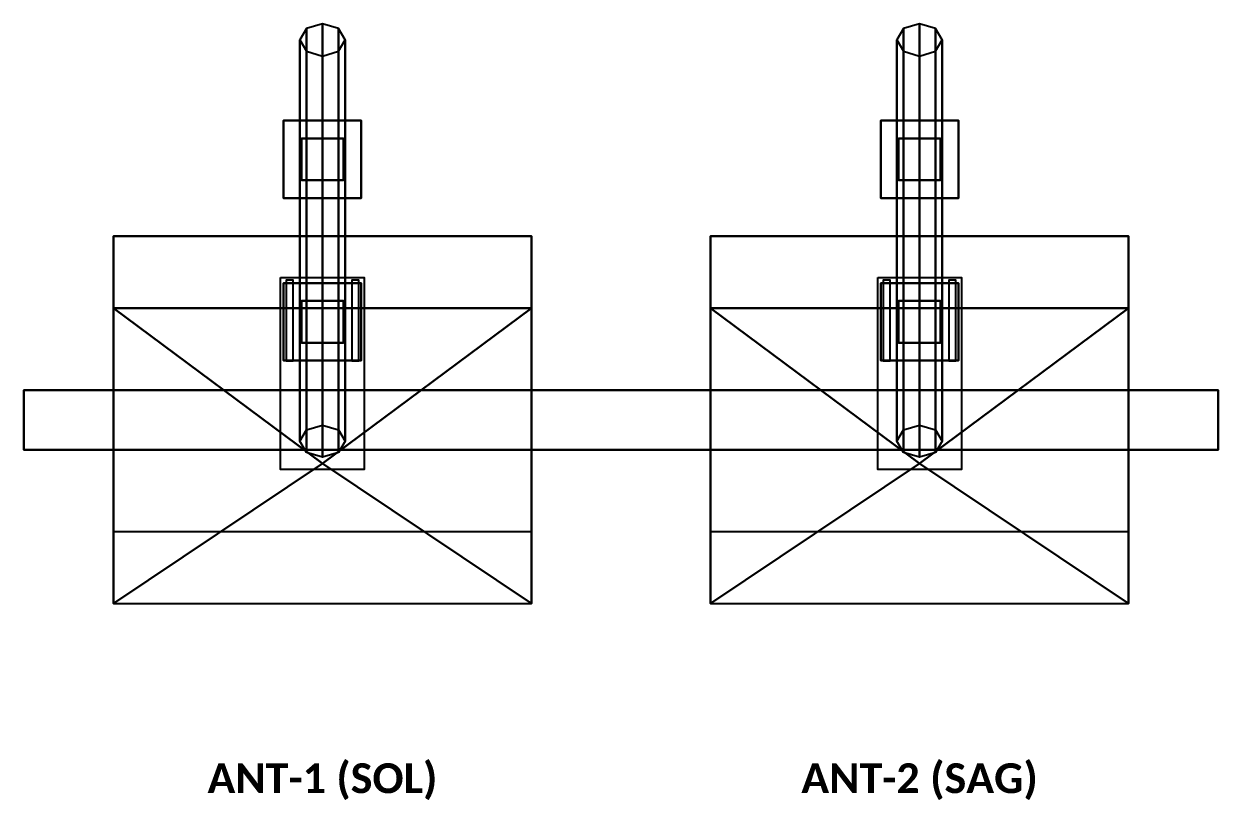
# Model space of a CAD drawing. Header units: metres. Extents: x -14.7 to 17.8, y -0.8 to 0.8.
# Drawn here: x -5 to -3, y -0.637 to 0.663 of the extents above; entities that cross this region are included whole.
import ezdxf
from ezdxf.enums import TextEntityAlignment as Align

# ---------------------------------------------------------------- set-up
doc = ezdxf.new("R2010")
doc.units = ezdxf.units.M
for name, color, linetype in [('CELIK_KIRIS_KOLON', 9, 'CONTINUOUS'), ('EKP_PANEL_ANTEN', 6, 'CONTINUOUS'), ('METIN_BILGI', 7, 'CONTINUOUS'), ('MONTAJ_BORULARI', 2, 'CONTINUOUS')]:
    doc.layers.add(name, color=color, linetype=linetype)
doc.styles.get("Standard").update_dxf_attribs({"font": 'calibrib.ttf'})

msp = doc.modelspace()

# ---------------------------------------------------------------- linework, layer by layer
at = {"layer": 'CELIK_KIRIS_KOLON'}
for p, q in [((-4.435, 0.5016, 0.1093), (-4.565, 0.5016, 0.1093)), ((-4.565, 0.5016, 0.1093), (-4.565, 0.3716, 0.1093)), ((-4.435, 0.5016, 0.2193), (-4.565, 0.5016, 0.2193)), ((-4.565, 0.5016, 0.2193), (-4.565, 0.3716, 0.2193)), ((-4.565, 0.5016, 0.1093), (-4.565, 0.5016, 0.2193)), ((-4.435, 0.3716, 0.1093), (-4.435, 0.5016, 0.1093)), ((-4.435, 0.3716, 0.2193), (-4.435, 0.5016, 0.2193)), ((-4.435, 0.5016, 0.1093), (-4.435, 0.5016, 0.2193)), ((-3.435, 0.5016, 0.1093), (-3.565, 0.5016, 0.1093)), ((-3.565, 0.5016, 0.1093), (-3.565, 0.3716, 0.1093)), ((-3.435, 0.5016, 0.2193), (-3.565, 0.5016, 0.2193)), ((-3.565, 0.5016, 0.2193), (-3.565, 0.3716, 0.2193)), ((-3.565, 0.5016, 0.1093), (-3.565, 0.5016, 0.2193)), ((-3.435, 0.3716, 0.1093), (-3.435, 0.5016, 0.1093)), ((-3.435, 0.3716, 0.2193), (-3.435, 0.5016, 0.2193)), ((-3.435, 0.5016, 0.1093), (-3.435, 0.5016, 0.2193)), ((-4.565, 0.3716, 0.1093), (-4.435, 0.3716, 0.1093)), ((-4.565, 0.3716, 0.2193), (-4.435, 0.3716, 0.2193)), ((-4.565, 0.3716, 0.1093), (-4.565, 0.3716, 0.2193)), ((-4.435, 0.3716, 0.1093), (-4.435, 0.3716, 0.2193)), ((-3.565, 0.3716, 0.1093), (-3.435, 0.3716, 0.1093)), ((-3.565, 0.3716, 0.2193), (-3.435, 0.3716, 0.2193)), ((-3.565, 0.3716, 0.1093), (-3.565, 0.3716, 0.2193)), ((-3.435, 0.3716, 0.1093), (-3.435, 0.3716, 0.2193)), ((-4.435, 0.2293, 0.3816), (-4.565, 0.2293, 0.3816)), ((-4.565, 0.2293, 0.3816), (-4.565, 0.0993, 0.3816)), ((-4.435, 0.2293, 0.4916), (-4.565, 0.2293, 0.4916)), ((-4.565, 0.2293, 0.4916), (-4.565, 0.0993, 0.4916)), ((-4.565, 0.2293, 0.3816), (-4.565, 0.2293, 0.4916)), ((-4.435, 0.0993, 0.3816), (-4.435, 0.2293, 0.3816)), ((-4.435, 0.0993, 0.4916), (-4.435, 0.2293, 0.4916)), ((-4.435, 0.2293, 0.3816), (-4.435, 0.2293, 0.4916)), ((-3.435, 0.2293, 0.3816), (-3.565, 0.2293, 0.3816)), ((-3.565, 0.2293, 0.3816), (-3.565, 0.0993, 0.3816)), ((-3.435, 0.2293, 0.4916), (-3.565, 0.2293, 0.4916)), ((-3.565, 0.2293, 0.4916), (-3.565, 0.0993, 0.4916)), ((-3.565, 0.2293, 0.3816), (-3.565, 0.2293, 0.4916)), ((-3.435, 0.0993, 0.3816), (-3.435, 0.2293, 0.3816)), ((-3.435, 0.0993, 0.4916), (-3.435, 0.2293, 0.4916)), ((-3.435, 0.2293, 0.3816), (-3.435, 0.2293, 0.4916)), ((-4.565, 0.0993, 0.3816), (-4.435, 0.0993, 0.3816)), ((-4.565, 0.0993, 0.4916), (-4.435, 0.0993, 0.4916)), ((-4.565, 0.0993, 0.3816), (-4.565, 0.0993, 0.4916)), ((-4.435, 0.0993, 0.3816), (-4.435, 0.0993, 0.4916)), ((-3.565, 0.0993, 0.3816), (-3.435, 0.0993, 0.3816)), ((-3.565, 0.0993, 0.4916), (-3.435, 0.0993, 0.4916)), ((-3.565, 0.0993, 0.3816), (-3.565, 0.0993, 0.4916)), ((-3.435, 0.0993, 0.3816), (-3.435, 0.0993, 0.4916)), ((-3, 0.05, 0.55), (-5, 0.05, 0.55)), ((-5, 0.05, 0.55), (-5, -0.05, 0.55)), ((-3, 0.05, 0.65), (-5, 0.05, 0.65)), ((-5, 0.05, 0.65), (-5, -0.05, 0.65)), ((-5, 0.05, 0.55), (-5, 0.05, 0.65)), ((-3, -0.05, 0.55), (-3, 0.05, 0.55)), ((-3, -0.05, 0.65), (-3, 0.05, 0.65)), ((-3, 0.05, 0.55), (-3, 0.05, 0.65)), ((-5, -0.05, 0.55), (-3, -0.05, 0.55)), ((-5, -0.05, 0.65), (-3, -0.05, 0.65)), ((-5, -0.05, 0.55), (-5, -0.05, 0.65)), ((-3, -0.05, 0.55), (-3, -0.05, 0.65))]:
    msp.add_line(p, q, dxfattribs=at)
for points in [[(-4.565, 0.3716, 0.1093), (-4.435, 0.3716, 0.1093), (-4.435, 0.5016, 0.1093), (-4.565, 0.5016, 0.1093)], [(-4.565, 0.3716, 0.2193), (-4.435, 0.3716, 0.2193), (-4.435, 0.5016, 0.2193), (-4.565, 0.5016, 0.2193)], [(-4.565, 0.5016, 0.1093), (-4.435, 0.5016, 0.1093), (-4.435, 0.5016, 0.2193), (-4.565, 0.5016, 0.2193)], [(-4.565, 0.3716, 0.1093), (-4.565, 0.5016, 0.1093), (-4.565, 0.5016, 0.2193), (-4.565, 0.3716, 0.2193)], [(-4.435, 0.3716, 0.1093), (-4.435, 0.5016, 0.1093), (-4.435, 0.5016, 0.2193), (-4.435, 0.3716, 0.2193)], [(-3.565, 0.3716, 0.1093), (-3.435, 0.3716, 0.1093), (-3.435, 0.5016, 0.1093), (-3.565, 0.5016, 0.1093)], [(-3.565, 0.3716, 0.2193), (-3.435, 0.3716, 0.2193), (-3.435, 0.5016, 0.2193), (-3.565, 0.5016, 0.2193)], [(-3.565, 0.5016, 0.1093), (-3.435, 0.5016, 0.1093), (-3.435, 0.5016, 0.2193), (-3.565, 0.5016, 0.2193)], [(-3.565, 0.3716, 0.1093), (-3.565, 0.5016, 0.1093), (-3.565, 0.5016, 0.2193), (-3.565, 0.3716, 0.2193)], [(-3.435, 0.3716, 0.1093), (-3.435, 0.5016, 0.1093), (-3.435, 0.5016, 0.2193), (-3.435, 0.3716, 0.2193)], [(-4.565, 0.3716, 0.1093), (-4.435, 0.3716, 0.1093), (-4.435, 0.3716, 0.2193), (-4.565, 0.3716, 0.2193)], [(-3.565, 0.3716, 0.1093), (-3.435, 0.3716, 0.1093), (-3.435, 0.3716, 0.2193), (-3.565, 0.3716, 0.2193)], [(-4.57, 0.2386, -0.0831), (-4.43, 0.2386, -0.0831), (-4.43, -0.0831, 0.2386), (-4.57, -0.0831, 0.2386)], [(-4.565, 0.0993, 0.3816), (-4.435, 0.0993, 0.3816), (-4.435, 0.2293, 0.3816), (-4.565, 0.2293, 0.3816)], [(-4.565, 0.0993, 0.4916), (-4.435, 0.0993, 0.4916), (-4.435, 0.2293, 0.4916), (-4.565, 0.2293, 0.4916)], [(-4.565, 0.2293, 0.3816), (-4.435, 0.2293, 0.3816), (-4.435, 0.2293, 0.4916), (-4.565, 0.2293, 0.4916)], [(-4.565, 0.0993, 0.3816), (-4.565, 0.2293, 0.3816), (-4.565, 0.2293, 0.4916), (-4.565, 0.0993, 0.4916)], [(-4.561, 0.099, 0.0566), (-4.549, 0.099, 0.0566), (-4.549, 0.2341, 0.2765), (-4.561, 0.2341, 0.2765)], [(-4.451, 0.099, 0.0566), (-4.439, 0.099, 0.0566), (-4.439, 0.2341, 0.2765), (-4.451, 0.2341, 0.2765)], [(-4.435, 0.0993, 0.3816), (-4.435, 0.2293, 0.3816), (-4.435, 0.2293, 0.4916), (-4.435, 0.0993, 0.4916)], [(-3.57, 0.2386, -0.0831), (-3.43, 0.2386, -0.0831), (-3.43, -0.0831, 0.2386), (-3.57, -0.0831, 0.2386)], [(-3.565, 0.0993, 0.3816), (-3.435, 0.0993, 0.3816), (-3.435, 0.2293, 0.3816), (-3.565, 0.2293, 0.3816)], [(-3.565, 0.0993, 0.4916), (-3.435, 0.0993, 0.4916), (-3.435, 0.2293, 0.4916), (-3.565, 0.2293, 0.4916)], [(-3.565, 0.2293, 0.3816), (-3.435, 0.2293, 0.3816), (-3.435, 0.2293, 0.4916), (-3.565, 0.2293, 0.4916)], [(-3.565, 0.0993, 0.3816), (-3.565, 0.2293, 0.3816), (-3.565, 0.2293, 0.4916), (-3.565, 0.0993, 0.4916)], [(-3.561, 0.099, 0.0566), (-3.549, 0.099, 0.0566), (-3.549, 0.2341, 0.2765), (-3.561, 0.2341, 0.2765)], [(-3.451, 0.099, 0.0566), (-3.439, 0.099, 0.0566), (-3.439, 0.2341, 0.2765), (-3.451, 0.2341, 0.2765)], [(-3.435, 0.0993, 0.3816), (-3.435, 0.2293, 0.3816), (-3.435, 0.2293, 0.4916), (-3.435, 0.0993, 0.4916)], [(-4.565, 0.0993, 0.3816), (-4.435, 0.0993, 0.3816), (-4.435, 0.0993, 0.4916), (-4.565, 0.0993, 0.4916)], [(-3.565, 0.0993, 0.3816), (-3.435, 0.0993, 0.3816), (-3.435, 0.0993, 0.4916), (-3.565, 0.0993, 0.4916)], [(-5, -0.05, 0.55), (-3, -0.05, 0.55), (-3, 0.05, 0.55), (-5, 0.05, 0.55)], [(-5, -0.05, 0.65), (-3, -0.05, 0.65), (-3, 0.05, 0.65), (-5, 0.05, 0.65)], [(-5, 0.05, 0.55), (-3, 0.05, 0.55), (-3, 0.05, 0.65), (-5, 0.05, 0.65)], [(-5, -0.05, 0.55), (-5, 0.05, 0.55), (-5, 0.05, 0.65), (-5, -0.05, 0.65)], [(-3, -0.05, 0.55), (-3, 0.05, 0.55), (-3, 0.05, 0.65), (-3, -0.05, 0.65)], [(-5, -0.05, 0.55), (-3, -0.05, 0.55), (-3, -0.05, 0.65), (-5, -0.05, 0.65)]]:
    msp.add_3dface(points, dxfattribs=at)
at = {"layer": 'EKP_PANEL_ANTEN'}
for p, q in [((-4.5, -0.0728, -0.0728), (-4.85, 0.1874, -0.3076)), ((-4.5, -0.0728, -0.0728), (-4.15, 0.1874, -0.3076)), ((-3.5, -0.0728, -0.0728), (-3.85, 0.1874, -0.3076)), ((-3.5, -0.0728, -0.0728), (-3.15, 0.1874, -0.3076)), ((-4.5, -0.0728, -0.0728), (-4.85, -0.3076, 0.1874)), ((-4.5, -0.0728, -0.0728), (-4.15, -0.3076, 0.1874)), ((-3.5, -0.0728, -0.0728), (-3.85, -0.3076, 0.1874)), ((-3.5, -0.0728, -0.0728), (-3.15, -0.3076, 0.1874))]:
    msp.add_line(p, q, dxfattribs=at)
for points in [[(-4.85, 0.3076, -0.1874), (-4.15, 0.3076, -0.1874), (-4.15, -0.1874, 0.3076), (-4.85, -0.1874, 0.3076)], [(-4.85, 0.1874, -0.3076), (-4.15, 0.1874, -0.3076), (-4.15, 0.3076, -0.1874), (-4.85, 0.3076, -0.1874)], [(-4.85, 0.1874, -0.3076), (-4.85, -0.3076, 0.1874), (-4.85, -0.1874, 0.3076), (-4.85, 0.3076, -0.1874)], [(-4.15, 0.1874, -0.3076), (-4.15, -0.3076, 0.1874), (-4.15, -0.1874, 0.3076), (-4.15, 0.3076, -0.1874)], [(-3.85, 0.3076, -0.1874), (-3.15, 0.3076, -0.1874), (-3.15, -0.1874, 0.3076), (-3.85, -0.1874, 0.3076)], [(-3.85, 0.1874, -0.3076), (-3.15, 0.1874, -0.3076), (-3.15, 0.3076, -0.1874), (-3.85, 0.3076, -0.1874)], [(-3.85, 0.1874, -0.3076), (-3.85, -0.3076, 0.1874), (-3.85, -0.1874, 0.3076), (-3.85, 0.3076, -0.1874)], [(-3.15, 0.1874, -0.3076), (-3.15, -0.3076, 0.1874), (-3.15, -0.1874, 0.3076), (-3.15, 0.3076, -0.1874)], [(-4.5, -0.0728, -0.0728), (-4.15, 0.1874, -0.3076), (-4.85, 0.1874, -0.3076)], [(-4.5, -0.0728, -0.0728), (-4.85, 0.1874, -0.3076), (-4.85, -0.3076, 0.1874)], [(-4.5, -0.0728, -0.0728), (-4.15, -0.3076, 0.1874), (-4.15, 0.1874, -0.3076)], [(-3.5, -0.0728, -0.0728), (-3.15, 0.1874, -0.3076), (-3.85, 0.1874, -0.3076)], [(-3.5, -0.0728, -0.0728), (-3.85, 0.1874, -0.3076), (-3.85, -0.3076, 0.1874)], [(-3.5, -0.0728, -0.0728), (-3.15, -0.3076, 0.1874), (-3.15, 0.1874, -0.3076)], [(-4.5, -0.0728, -0.0728), (-4.85, -0.3076, 0.1874), (-4.15, -0.3076, 0.1874)], [(-3.5, -0.0728, -0.0728), (-3.85, -0.3076, 0.1874), (-3.15, -0.3076, 0.1874)], [(-4.85, -0.3076, 0.1874), (-4.15, -0.3076, 0.1874), (-4.15, -0.1874, 0.3076), (-4.85, -0.1874, 0.3076)], [(-3.85, -0.3076, 0.1874), (-3.15, -0.3076, 0.1874), (-3.15, -0.1874, 0.3076), (-3.85, -0.1874, 0.3076)]]:
    msp.add_3dface(points, dxfattribs=at)
at = {"layer": 'MONTAJ_BORULARI'}
for p, q in [((-4.465, 0.4716, 0.1643), (-4.535, 0.4716, 0.1643)), ((-4.535, 0.4716, 0.1643), (-4.535, 0.4016, 0.1643)), ((-4.465, 0.4716, 2.2), (-4.535, 0.4716, 2.2)), ((-4.535, 0.4716, 2.2), (-4.535, 0.4016, 2.2)), ((-4.535, 0.4716, 0.1643), (-4.535, 0.4716, 2.2)), ((-4.465, 0.4016, 0.1643), (-4.465, 0.4716, 0.1643)), ((-4.465, 0.4016, 2.2), (-4.465, 0.4716, 2.2)), ((-4.465, 0.4716, 0.1643), (-4.465, 0.4716, 2.2)), ((-3.465, 0.4716, 0.1643), (-3.535, 0.4716, 0.1643)), ((-3.535, 0.4716, 0.1643), (-3.535, 0.4016, 0.1643)), ((-3.465, 0.4716, 2.2), (-3.535, 0.4716, 2.2)), ((-3.535, 0.4716, 2.2), (-3.535, 0.4016, 2.2)), ((-3.535, 0.4716, 0.1643), (-3.535, 0.4716, 2.2)), ((-3.465, 0.4016, 0.1643), (-3.465, 0.4716, 0.1643)), ((-3.465, 0.4016, 2.2), (-3.465, 0.4716, 2.2)), ((-3.465, 0.4716, 0.1643), (-3.465, 0.4716, 2.2)), ((-4.535, 0.4016, 0.1643), (-4.465, 0.4016, 0.1643)), ((-4.535, 0.4016, 2.2), (-4.465, 0.4016, 2.2)), ((-4.535, 0.4016, 0.1643), (-4.535, 0.4016, 2.2)), ((-4.465, 0.4016, 0.1643), (-4.465, 0.4016, 2.2)), ((-3.535, 0.4016, 0.1643), (-3.465, 0.4016, 0.1643)), ((-3.535, 0.4016, 2.2), (-3.465, 0.4016, 2.2)), ((-3.535, 0.4016, 0.1643), (-3.535, 0.4016, 2.2)), ((-3.465, 0.4016, 0.1643), (-3.465, 0.4016, 2.2)), ((-4.465, 0.1993, 0.4366), (-4.535, 0.1993, 0.4366)), ((-4.535, 0.1993, 0.4366), (-4.535, 0.1293, 0.4366)), ((-4.465, 0.1993, 2.2), (-4.535, 0.1993, 2.2)), ((-4.535, 0.1993, 2.2), (-4.535, 0.1293, 2.2)), ((-4.535, 0.1993, 0.4366), (-4.535, 0.1993, 2.2)), ((-4.465, 0.1293, 0.4366), (-4.465, 0.1993, 0.4366)), ((-4.465, 0.1293, 2.2), (-4.465, 0.1993, 2.2)), ((-4.465, 0.1993, 0.4366), (-4.465, 0.1993, 2.2)), ((-3.465, 0.1993, 0.4366), (-3.535, 0.1993, 0.4366)), ((-3.535, 0.1993, 0.4366), (-3.535, 0.1293, 0.4366)), ((-3.465, 0.1993, 2.2), (-3.535, 0.1993, 2.2)), ((-3.535, 0.1993, 2.2), (-3.535, 0.1293, 2.2)), ((-3.535, 0.1993, 0.4366), (-3.535, 0.1993, 2.2)), ((-3.465, 0.1293, 0.4366), (-3.465, 0.1993, 0.4366)), ((-3.465, 0.1293, 2.2), (-3.465, 0.1993, 2.2)), ((-3.465, 0.1993, 0.4366), (-3.465, 0.1993, 2.2)), ((-4.535, 0.1293, 0.4366), (-4.465, 0.1293, 0.4366)), ((-4.535, 0.1293, 2.2), (-4.465, 0.1293, 2.2)), ((-4.535, 0.1293, 0.4366), (-4.535, 0.1293, 2.2)), ((-4.465, 0.1293, 0.4366), (-4.465, 0.1293, 2.2)), ((-3.535, 0.1293, 0.4366), (-3.465, 0.1293, 0.4366)), ((-3.535, 0.1293, 2.2), (-3.465, 0.1293, 2.2)), ((-3.535, 0.1293, 0.4366), (-3.535, 0.1293, 2.2)), ((-3.465, 0.1293, 0.4366), (-3.465, 0.1293, 2.2))]:
    msp.add_line(p, q, dxfattribs=at)
for points in [[(-4.5, 0.6633, -0.0085), (-4.5269, 0.6554, -0.0164), (-4.5269, -0.0164, 0.6554), (-4.5, -0.0085, 0.6633)], [(-4.4731, 0.6554, -0.0164), (-4.5, 0.6633, -0.0085), (-4.5, -0.0085, 0.6633), (-4.4731, -0.0164, 0.6554)], [(-3.5, 0.6633, -0.0085), (-3.5269, 0.6554, -0.0164), (-3.5269, -0.0164, 0.6554), (-3.5, -0.0085, 0.6633)], [(-3.4731, 0.6554, -0.0164), (-3.5, 0.6633, -0.0085), (-3.5, -0.0085, 0.6633), (-3.4731, -0.0164, 0.6554)], [(-4.5269, 0.6554, -0.0164), (-4.5381, 0.6363, -0.0354), (-4.5381, -0.0354, 0.6363), (-4.5269, -0.0164, 0.6554)], [(-4.4619, 0.6363, -0.0354), (-4.4731, 0.6554, -0.0164), (-4.4731, -0.0164, 0.6554), (-4.4619, -0.0354, 0.6363)], [(-3.5269, 0.6554, -0.0164), (-3.5381, 0.6363, -0.0354), (-3.5381, -0.0354, 0.6363), (-3.5269, -0.0164, 0.6554)], [(-3.4619, 0.6363, -0.0354), (-3.4731, 0.6554, -0.0164), (-3.4731, -0.0164, 0.6554), (-3.4619, -0.0354, 0.6363)], [(-4.5381, 0.6363, -0.0354), (-4.5269, 0.6173, -0.0545), (-4.5269, -0.0545, 0.6173), (-4.5381, -0.0354, 0.6363)], [(-4.4731, 0.6173, -0.0545), (-4.4619, 0.6363, -0.0354), (-4.4619, -0.0354, 0.6363), (-4.4731, -0.0545, 0.6173)], [(-3.5381, 0.6363, -0.0354), (-3.5269, 0.6173, -0.0545), (-3.5269, -0.0545, 0.6173), (-3.5381, -0.0354, 0.6363)], [(-3.4731, 0.6173, -0.0545), (-3.4619, 0.6363, -0.0354), (-3.4619, -0.0354, 0.6363), (-3.4731, -0.0545, 0.6173)], [(-4.5269, 0.6173, -0.0545), (-4.5, 0.6094, -0.0624), (-4.5, -0.0624, 0.6094), (-4.5269, -0.0545, 0.6173)], [(-4.5, 0.6094, -0.0624), (-4.4731, 0.6173, -0.0545), (-4.4731, -0.0545, 0.6173), (-4.5, -0.0624, 0.6094)], [(-3.5269, 0.6173, -0.0545), (-3.5, 0.6094, -0.0624), (-3.5, -0.0624, 0.6094), (-3.5269, -0.0545, 0.6173)], [(-3.5, 0.6094, -0.0624), (-3.4731, 0.6173, -0.0545), (-3.4731, -0.0545, 0.6173), (-3.5, -0.0624, 0.6094)], [(-4.535, 0.4016, 0.1643), (-4.465, 0.4016, 0.1643), (-4.465, 0.4716, 0.1643), (-4.535, 0.4716, 0.1643)], [(-4.535, 0.4016, 2.2), (-4.465, 0.4016, 2.2), (-4.465, 0.4716, 2.2), (-4.535, 0.4716, 2.2)], [(-4.535, 0.4716, 0.1643), (-4.465, 0.4716, 0.1643), (-4.465, 0.4716, 2.2), (-4.535, 0.4716, 2.2)], [(-4.535, 0.4016, 0.1643), (-4.535, 0.4716, 0.1643), (-4.535, 0.4716, 2.2), (-4.535, 0.4016, 2.2)], [(-4.465, 0.4016, 0.1643), (-4.465, 0.4716, 0.1643), (-4.465, 0.4716, 2.2), (-4.465, 0.4016, 2.2)], [(-3.535, 0.4016, 0.1643), (-3.465, 0.4016, 0.1643), (-3.465, 0.4716, 0.1643), (-3.535, 0.4716, 0.1643)], [(-3.535, 0.4016, 2.2), (-3.465, 0.4016, 2.2), (-3.465, 0.4716, 2.2), (-3.535, 0.4716, 2.2)], [(-3.535, 0.4716, 0.1643), (-3.465, 0.4716, 0.1643), (-3.465, 0.4716, 2.2), (-3.535, 0.4716, 2.2)], [(-3.535, 0.4016, 0.1643), (-3.535, 0.4716, 0.1643), (-3.535, 0.4716, 2.2), (-3.535, 0.4016, 2.2)], [(-3.465, 0.4016, 0.1643), (-3.465, 0.4716, 0.1643), (-3.465, 0.4716, 2.2), (-3.465, 0.4016, 2.2)], [(-4.535, 0.4016, 0.1643), (-4.465, 0.4016, 0.1643), (-4.465, 0.4016, 2.2), (-4.535, 0.4016, 2.2)], [(-3.535, 0.4016, 0.1643), (-3.465, 0.4016, 0.1643), (-3.465, 0.4016, 2.2), (-3.535, 0.4016, 2.2)], [(-4.535, 0.1293, 0.4366), (-4.465, 0.1293, 0.4366), (-4.465, 0.1993, 0.4366), (-4.535, 0.1993, 0.4366)], [(-4.535, 0.1293, 2.2), (-4.465, 0.1293, 2.2), (-4.465, 0.1993, 2.2), (-4.535, 0.1993, 2.2)], [(-4.535, 0.1993, 0.4366), (-4.465, 0.1993, 0.4366), (-4.465, 0.1993, 2.2), (-4.535, 0.1993, 2.2)], [(-4.535, 0.1293, 0.4366), (-4.535, 0.1993, 0.4366), (-4.535, 0.1993, 2.2), (-4.535, 0.1293, 2.2)], [(-4.465, 0.1293, 0.4366), (-4.465, 0.1993, 0.4366), (-4.465, 0.1993, 2.2), (-4.465, 0.1293, 2.2)], [(-3.535, 0.1293, 0.4366), (-3.465, 0.1293, 0.4366), (-3.465, 0.1993, 0.4366), (-3.535, 0.1993, 0.4366)], [(-3.535, 0.1293, 2.2), (-3.465, 0.1293, 2.2), (-3.465, 0.1993, 2.2), (-3.535, 0.1993, 2.2)], [(-3.535, 0.1993, 0.4366), (-3.465, 0.1993, 0.4366), (-3.465, 0.1993, 2.2), (-3.535, 0.1993, 2.2)], [(-3.535, 0.1293, 0.4366), (-3.535, 0.1993, 0.4366), (-3.535, 0.1993, 2.2), (-3.535, 0.1293, 2.2)], [(-3.465, 0.1293, 0.4366), (-3.465, 0.1993, 0.4366), (-3.465, 0.1993, 2.2), (-3.465, 0.1293, 2.2)], [(-4.535, 0.1293, 0.4366), (-4.465, 0.1293, 0.4366), (-4.465, 0.1293, 2.2), (-4.535, 0.1293, 2.2)], [(-3.535, 0.1293, 0.4366), (-3.465, 0.1293, 0.4366), (-3.465, 0.1293, 2.2), (-3.535, 0.1293, 2.2)]]:
    msp.add_3dface(points, dxfattribs=at)

# ---------------------------------------------------------------- texts
at = {"layer": 'METIN_BILGI'}
for s, p in [('ANT-1 (SOL)', (-4.5, -0.6)), ('ANT-2 (SAG)', (-3.5, -0.6))]:
    msp.add_text(s, height=0.05, dxfattribs=at).set_placement(p, align=Align.MIDDLE_CENTER)

doc.saveas('drawing.dxf')
